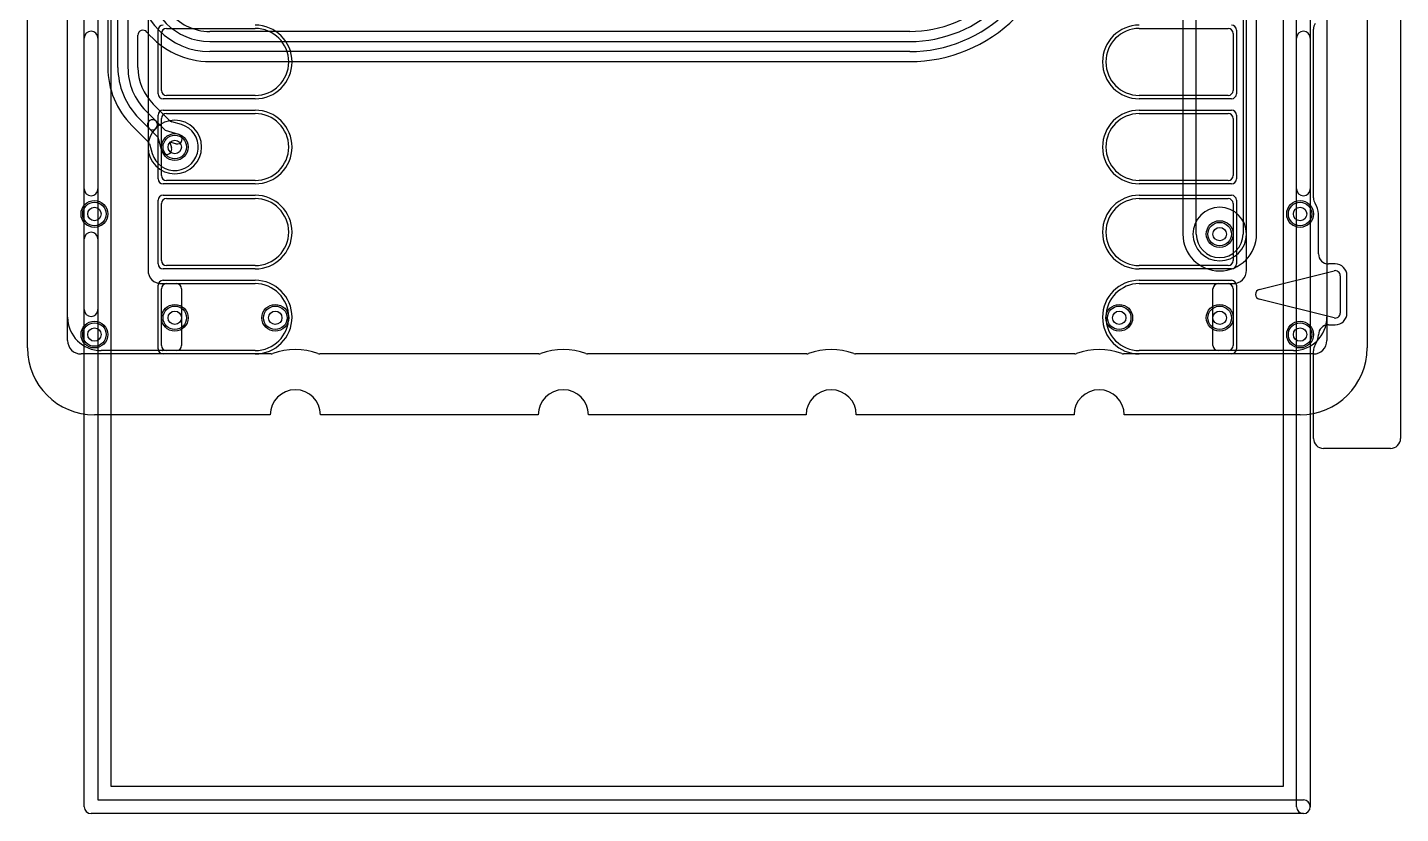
# Model space of a CAD drawing. Extents: x 0 to 20.5, y -6 to 27.
# Drawn here: x 0 to 20.5, y -5.95 to 5.79 of the extents above; entities that cross this region are included whole.
import ezdxf

# ---------------------------------------------------------------- set-up
doc = ezdxf.new("R2010")
doc.units = 0
for name, color, linetype in [('Hole', 1, 'CONTINUOUS'), ('L1', 3, 'CONTINUOUS'), ('L2', 3, 'CONTINUOUS'), ('L3', 3, 'CONTINUOUS'), ('L4', 3, 'CONTINUOUS'), ('MetalMask-A', 176, 'CONTINUOUS'), ('Outline', 7, 'CONTINUOUS'), ('PartsArea-A', 111, 'CONTINUOUS'), ('PartsSilk-A', 221, 'CONTINUOUS'), ('Resist-A', 2, 'CONTINUOUS'), ('Resist-B', 2, 'CONTINUOUS'), ('Silk-A', 140, 'CONTINUOUS')]:
    doc.layers.add(name, color=color, linetype=linetype)

msp = doc.modelspace()

# ---------------------------------------------------------------- linework, layer by layer
at = {"layer": 'Hole'}
for centre in [(2.2, 4), (1, 3), (19, 3), (17.8, 2.7), (2.2, 1.45), (3.7, 1.45), (16.3, 1.45), (17.8, 1.45), (1, 1.2), (19, 1.2)]:
    msp.add_circle(centre, 0.1, dxfattribs=at)
at = {"layer": 'L1'}
for p, q in [((0.6, 1.46), (0.6, 21.53823)), ((19.4, 21.53823), (19.4, 1.46)), ((1.8, 18.75004), (1.8, 2.16)), ((18.2, 2.16), (18.2, 18.75004)), ((2.075, 5.77), (3.4, 5.77)), ((16.6, 5.77), (17.925, 5.77)), ((2, 4.845), (2, 5.695)), ((18, 5.695), (18, 4.845)), ((3.4, 4.77), (2.075, 4.77)), ((17.925, 4.77), (16.6, 4.77)), ((2, 3.575), (2, 4.425)), ((2.075, 4.5), (3.4, 4.5)), ((16.6, 4.5), (17.925, 4.5)), ((18, 4.425), (18, 3.575)), ((3.4, 3.5), (2.075, 3.5)), ((17.925, 3.5), (16.6, 3.5)), ((2, 2.305), (2, 3.155)), ((2.075, 3.23), (3.4, 3.23)), ((16.6, 3.23), (17.925, 3.23)), ((18, 3.155), (18, 2.305)), ((3.4, 2.23), (2.075, 2.23)), ((17.925, 2.23), (16.6, 2.23)), ((2, 1.96), (2.02154, 1.96)), ((2, 1.035), (2, 1.885)), ((2.025, 1.95996), (2.22503, 1.95996)), ((2.075, 1.96), (3.4, 1.96)), ((2.3, 1.88499), (2.3, 1.03501)), ((16.6, 1.96), (17.925, 1.96)), ((17.7, 1.03501), (17.7, 1.88499)), ((17.77497, 1.95996), (17.975, 1.95996)), ((17.97846, 1.96), (18, 1.96)), ((18, 1.885), (18, 1.035)), ((2.01725, 0.96), (1.1, 0.96)), ((2.22503, 0.96004), (2.02071, 0.96004)), ((3.4, 0.96), (2.075, 0.96)), ((17.925, 0.96), (16.6, 0.96)), ((17.97929, 0.96004), (17.77497, 0.96004)), ((18.9, 0.96), (17.98275, 0.96))]:
    msp.add_line(p, q, dxfattribs=at)
for centre in [(2.2, 4), (1, 3), (19, 3), (17.8, 2.7), (2.2, 1.45), (3.7, 1.45), (16.3, 1.45), (17.8, 1.45), (1, 1.2), (19, 1.2)]:
    msp.add_circle(centre, 0.2, dxfattribs=at)
for centre, radius, start, end in [((2.075, 5.695), 0.075, 90, 180), ((3.4, 5.27), 0.5, -90, 90), ((16.6, 5.27), 0.5, 90, -90), ((17.925, 5.695), 0.075, 0, 90), ((2.075, 4.845), 0.075, 180, -90), ((17.925, 4.845), 0.075, -90, 0), ((2.075, 4.425), 0.075, 90, 180), ((3.4, 4), 0.5, -90, 90), ((16.6, 4), 0.5, 90, -90), ((17.925, 4.425), 0.075, 0, 90), ((2.075, 3.575), 0.075, 180, -90), ((17.925, 3.575), 0.075, -90, 0), ((2.075, 3.155), 0.075, 90, 180), ((3.4, 2.73), 0.5, -90, 90), ((16.6, 2.73), 0.5, 90, -90), ((17.925, 3.155), 0.075, 0, 90), ((2.075, 2.305), 0.075, 180, -90), ((17.925, 2.305), 0.075, -90, 0), ((2, 2.16), 0.2, 180, -90), ((18, 2.16), 0.2, -90, 0), ((2.075, 1.885), 0.075, 90, 180), ((2.02154, 1.88503), 0.07497, 88.67773, 90), ((2.025, 2.035), 0.07504, -91.321036, -90), ((2.22503, 1.88499), 0.07497, 0, 90), ((3.4, 1.46), 0.5, -90, 90), ((16.6, 1.46), 0.5, 90, -90), ((17.77497, 1.88499), 0.07497, 90, 180), ((17.925, 1.885), 0.075, 0, 90), ((17.975, 2.035), 0.07504, -90, -88.678964), ((17.97846, 1.88503), 0.07497, 90, 91.32227), ((1.1, 1.46), 0.5, 180, -90), ((18.9, 1.46), 0.5, -90, 0), ((2.075, 1.035), 0.075, 180, -90), ((2.22503, 1.03501), 0.07497, -90, 0), ((17.77497, 1.03501), 0.07497, 180, -90), ((17.925, 1.035), 0.075, -90, 0), ((2.01725, 1.03497), 0.07497, -90, -88.67773), ((2.02071, 0.885), 0.07504, 90, 91.321036), ((17.97929, 0.885), 0.07504, 88.678964, 90), ((17.98275, 1.03497), 0.07497, -91.32227, -90)]:
    msp.add_arc(centre, radius, start, end, dxfattribs=at)
at = {"layer": 'L2'}
for p, q in [((0.6, 1.11004), (0.6, 21.325)), ((19.4, 21.325), (19.4, 1.11004)), ((3.63641, 0.91004), (0.8, 0.91004)), ((7.63641, 0.91004), (4.36359, 0.91004)), ((11.63641, 0.91004), (8.36359, 0.91004)), ((15.63641, 0.91004), (12.36359, 0.91004)), ((19.2, 0.91004), (16.36359, 0.91004))]:
    msp.add_line(p, q, dxfattribs=at)
for centre in [(1, 3), (19, 3), (2.2, 1.45), (3.7, 1.45), (16.3, 1.45), (17.8, 1.45), (1, 1.2), (19, 1.2)]:
    msp.add_circle(centre, 0.2, dxfattribs=at)
for centre, radius, start, end in [((2.2, 4), 0.40004, 90, -90), ((2.2, 4), 0.40004, -90, 90), ((17.8, 2.7), 0.40004, 90, -90), ((17.8, 2.7), 0.40004, -90, 90), ((0.8, 1.11004), 0.2, 180, -90), ((19.2, 1.11004), 0.2, -90, 0), ((3.63641, 0.98504), 0.075, -90, -69.740808), ((4, 0), 0.975, 69.740256, 110.259744), ((4.36359, 0.98504), 0.075, -110.259192, -90), ((7.63641, 0.98504), 0.075, -90, -69.740808), ((8, 0), 0.975, 69.740256, 110.259744), ((8.36359, 0.98504), 0.075, -110.259192, -90), ((11.63641, 0.98504), 0.075, -90, -69.740808), ((12, 0), 0.975, 69.740256, 110.259744), ((12.36359, 0.98504), 0.075, -110.259192, -90), ((15.63641, 0.98504), 0.075, -90, -69.740808), ((16, 0), 0.975, 69.740256, 110.259744), ((16.36359, 0.98504), 0.075, -110.259192, -90)]:
    msp.add_arc(centre, radius, start, end, dxfattribs=at)
at = {"layer": 'L3'}
for p, q in [((0.6, 1.11004), (0.6, 21.32503)), ((19.4, 21.32503), (19.4, 1.11004)), ((3.63641, 0.91004), (0.8, 0.91004)), ((7.63641, 0.91004), (4.36359, 0.91004)), ((11.63641, 0.91004), (8.36359, 0.91004)), ((15.63641, 0.91004), (12.36359, 0.91004)), ((19.2, 0.91004), (16.36359, 0.91004))]:
    msp.add_line(p, q, dxfattribs=at)
for centre in [(1, 3), (19, 3), (2.2, 1.45), (3.7, 1.45), (16.3, 1.45), (17.8, 1.45), (1, 1.2), (19, 1.2)]:
    msp.add_circle(centre, 0.2, dxfattribs=at)
for centre, radius, start, end in [((2.2, 4), 0.40004, 90, -90), ((2.2, 4), 0.40004, -90, 90), ((17.8, 2.7), 0.40004, 90, -90), ((17.8, 2.7), 0.40004, -90, 90), ((0.8, 1.11004), 0.2, 180, -90), ((19.2, 1.11004), 0.2, -90, 0), ((3.63641, 0.98504), 0.075, -90, -69.740808), ((4, 0), 0.975, 69.740256, 110.259744), ((4.36359, 0.98504), 0.075, -110.259192, -90), ((7.63641, 0.98504), 0.075, -90, -69.740808), ((8, 0), 0.975, 69.740256, 110.259744), ((8.36359, 0.98504), 0.075, -110.259192, -90), ((11.63641, 0.98504), 0.075, -90, -69.740808), ((12, 0), 0.975, 69.740256, 110.259744), ((12.36359, 0.98504), 0.075, -110.259192, -90), ((15.63641, 0.98504), 0.075, -90, -69.740808), ((16, 0), 0.975, 69.740256, 110.259744), ((16.36359, 0.98504), 0.075, -110.259192, -90)]:
    msp.add_arc(centre, radius, start, end, dxfattribs=at)
at = {"layer": 'L4'}
for p, q in [((0.6, 1.11004), (0.6, 21.53823)), ((19.4, 21.53823), (19.4, 1.11004)), ((1.19996, 19.7), (1.19996, 5.18921)), ((1.35, 5.18921), (1.35, 19.7)), ((1.5, 19.7), (1.5, 5.18921)), ((17.24996, 7.25736), (17.24996, 2.7)), ((17.45, 2.7), (17.45, 7.25736)), ((18.15, 7.25736), (18.15, 2.7)), ((18.35004, 2.7), (18.35004, 7.25736)), ((1.65004, 5.18921), (1.65004, 5.66927)), ((13.17157, 5.72504), (2.72504, 5.72504)), ((2.72504, 5.575), (13.17157, 5.575)), ((13.17157, 5.425), (2.72504, 5.425)), ((2.72504, 5.27496), (13.17157, 5.27496)), ((1.77092, 4.53514), (1.92005, 4.386)), ((2.12095, 4.39732), (1.87702, 4.64124)), ((1.55877, 4.32299), (1.80267, 4.07908)), ((1.81399, 4.27994), (1.66485, 4.42908)), ((1.92005, 4.386), (2.05559, 4.25046)), ((2.29802, 4.33604), (2.15298, 4.37835)), ((1.94954, 4.14439), (1.81399, 4.27994)), ((2.008, 3.944), (1.94954, 4.14439)), ((2.05559, 4.25046), (2.256, 4.192)), ((1.82164, 4.04705), (1.86396, 3.90197)), ((2.214, 4.048), (2.12646, 4.07354)), ((2.12646, 4.07354), (2.152, 3.986)), ((3.63641, 0.91004), (0.8, 0.91004)), ((7.63641, 0.91004), (4.36359, 0.91004)), ((11.63641, 0.91004), (8.36359, 0.91004)), ((15.63641, 0.91004), (12.36359, 0.91004)), ((19.2, 0.91004), (16.36359, 0.91004))]:
    msp.add_line(p, q, dxfattribs=at)
for centre in [(2.2, 4), (1, 3), (19, 3), (17.8, 2.7), (2.2, 1.45), (3.7, 1.45), (16.3, 1.45), (17.8, 1.45), (1, 1.2), (19, 1.2)]:
    msp.add_circle(centre, 0.2, dxfattribs=at)
for centre, radius, start, end in [((2.72504, 6.5), 1.075, 180, -90), ((2.72504, 6.5), 0.925, 180, -90), ((13.17157, 7.5), 1.77496, -90, -44.999772), ((2.72504, 6.5), 0.77496, -142.734698, -90), ((13.17157, 7.5), 1.925, -90, -44.99979), ((13.17157, 7.5), 2.075, -90, -44.999805), ((1.72504, 5.66927), 0.075, 39.720477, 180), ((13.17157, 7.50001), 2.22505, -90, -45), ((2.72504, 6.5), 1.22504, -140.282757, -90), ((2.425, 5.18923), 1.22504, -179.999065, -134.999669), ((2.425, 5.18921), 1.075, 180, -135.000405), ((2.425, 5.18921), 0.925, 180, -135.000438), ((2.42501, 5.18922), 0.77497, -179.999261, -135.000523), ((1.86702, 4.33297), 0.075, 45, -134.99914), ((1.86702, 4.33297), 0.075, -135, 44.998079), ((2.20001, 3.99999), 0.35005, -163.738944, 73.740515), ((2.17398, 4.45035), 0.075, -135, -106.260205), ((2.235, 4.12), 0.075, -106.260205, 73.73698), ((1.74964, 4.02605), 0.075, 16.260205, 45), ((2.08, 3.965), 0.075, -163.739795, 16.26302), ((17.8, 2.7), 0.55004, 180, 0), ((17.8, 2.7), 0.35, 180, 0), ((0.8, 1.11004), 0.2, 180, -90), ((19.2, 1.11004), 0.2, -90, 0), ((3.63641, 0.98504), 0.075, -90, -69.740808), ((4, 0), 0.975, 69.740256, 110.259744), ((4.36359, 0.98504), 0.075, -110.259192, -90), ((7.63641, 0.98504), 0.075, -90, -69.740808), ((8, 0), 0.975, 69.740256, 110.259744), ((8.36359, 0.98504), 0.075, -110.259192, -90), ((11.63641, 0.98504), 0.075, -90, -69.740808), ((12, 0), 0.975, 69.740256, 110.259744), ((12.36359, 0.98504), 0.075, -110.259192, -90), ((15.63641, 0.98504), 0.075, -90, -69.740808), ((16, 0), 0.975, 69.740256, 110.259744), ((16.36359, 0.98504), 0.075, -110.259192, -90)]:
    msp.add_arc(centre, radius, start, end, dxfattribs=at)
at = {"layer": 'MetalMask-A'}
for p, q in [((2.075, 5.77), (3.4, 5.77)), ((16.6, 5.77), (17.925, 5.77)), ((2, 4.845), (2, 5.695)), ((18, 5.695), (18, 4.845)), ((3.4, 4.77), (2.075, 4.77)), ((17.925, 4.77), (16.6, 4.77)), ((2, 3.575), (2, 4.425)), ((2.075, 4.5), (3.4, 4.5)), ((16.6, 4.5), (17.925, 4.5)), ((18, 4.425), (18, 3.575)), ((3.4, 3.5), (2.075, 3.5)), ((17.925, 3.5), (16.6, 3.5)), ((2, 2.305), (2, 3.155)), ((2.075, 3.23), (3.4, 3.23)), ((16.6, 3.23), (17.925, 3.23)), ((18, 3.155), (18, 2.305)), ((3.4, 2.23), (2.075, 2.23)), ((17.925, 2.23), (16.6, 2.23)), ((2, 1.035), (2, 1.885)), ((2.075, 1.96), (3.4, 1.96)), ((16.6, 1.96), (17.925, 1.96)), ((18, 1.885), (18, 1.035)), ((3.4, 0.96), (2.075, 0.96)), ((17.925, 0.96), (16.6, 0.96))]:
    msp.add_line(p, q, dxfattribs=at)
for centre, radius, start, end in [((2.075, 5.695), 0.075, 90, 180), ((3.4, 5.27), 0.5, -90, 90), ((16.6, 5.27), 0.5, 90, -90), ((17.925, 5.695), 0.075, 0, 90), ((2.075, 4.845), 0.075, 180, -90), ((17.925, 4.845), 0.075, -90, 0), ((2.075, 4.425), 0.075, 90, 180), ((3.4, 4), 0.5, -90, 90), ((16.6, 4), 0.5, 90, -90), ((17.925, 4.425), 0.075, 0, 90), ((2.075, 3.575), 0.075, 180, -90), ((17.925, 3.575), 0.075, -90, 0), ((2.075, 3.155), 0.075, 90, 180), ((3.4, 2.73), 0.5, -90, 90), ((16.6, 2.73), 0.5, 90, -90), ((17.925, 3.155), 0.075, 0, 90), ((2.075, 2.305), 0.075, 180, -90), ((17.925, 2.305), 0.075, -90, 0), ((2.075, 1.885), 0.075, 90, 180), ((3.4, 1.46), 0.5, -90, 90), ((16.6, 1.46), 0.5, 90, -90), ((17.925, 1.885), 0.075, 0, 90), ((2.075, 1.035), 0.075, 180, -90), ((17.925, 1.035), 0.075, -90, 0)]:
    msp.add_arc(centre, radius, start, end, dxfattribs=at)
at = {"layer": 'Outline'}
for p, q in [((0, 1), (0, 22)), ((20, 22), (20, 1)), ((3.625, 0), (1, 0)), ((7.625, 0), (4.375, 0)), ((11.625, 0), (8.375, 0)), ((15.625, 0), (12.375, 0)), ((19, 0), (16.375, 0))]:
    msp.add_line(p, q, dxfattribs=at)
for centre, radius, start, end in [((1, 1), 1, 180, -90), ((19, 1), 1, -90, 0), ((4, 0), 0.375, 0, 180), ((8, 0), 0.375, 0, 180), ((12, 0), 0.375, 0, 180), ((16, 0), 0.375, 0, 180)]:
    msp.add_arc(centre, radius, start, end, dxfattribs=at)
at = {"layer": 'PartsArea-A'}
for p, q in [((1.25, -5.55), (1.25, 18.95)), ((18.75, 18.95), (18.75, -5.55)), ((18.75, -5.55), (1.25, -5.55))]:
    msp.add_line(p, q, dxfattribs=at)
at = {"layer": 'PartsSilk-A'}
for p, q in [((20.5, 21.35), (20.5, -0.35)), ((0.8484, -5.85), (0.8484, 19.25)), ((1.0516, 19.1484), (1.0516, -5.7484)), ((18.9484, -5.85), (18.9484, 19.1484)), ((19.1516, 19.25), (19.1516, -5.85)), ((19.2, 3.24109), (19.2, 5.75891)), ((19.275, 2.40393), (19.275, 3)), ((18.39104, 1.87276), (19.50681, 2.1517)), ((19.52498, 2.25393), (19.425, 2.25393)), ((19.6, 2.07894), (19.6, 1.52106)), ((19.70003, 1.52107), (19.70002, 2.07895)), ((19.50681, 1.4483), (18.39104, 1.72724)), ((19.42498, 1.34605), (19.52501, 1.34605)), ((19.2, -0.35), (19.2, 0.95891)), ((20.35, -0.5), (19.35, -0.5)), ((1.0516, -5.7484), (19.05, -5.7484)), ((19.05, -5.9516), (0.95, -5.9516))]:
    msp.add_line(p, q, dxfattribs=at)
for centre, radius, start, end in [((19.35, 5.75891), 0.15, 145.440132, 180), ((19.35, 3.24109), 0.15, 180, -145.440132), ((19, 3), 0.275, 0, 34.560351), ((19.425, 2.40393), 0.15, 180, -90), ((19.525, 2.07894), 0.075, 0, 104.036243), ((19.52498, 2.40393), 0.15, -90, -89.992361), ((19.52502, 2.07893), 0.175, 0.006548, 90.006548), ((18.40923, 1.8), 0.075, 104.036243, -104.036148), ((19.525, 1.52106), 0.075, -104.036243, 0), ((19.52503, 1.52105), 0.175, -90.006548, 0.006548), ((19.42498, 1.19605), 0.15, 90, 179.469039), ((19.35, 0.95891), 0.15, 145.440132, 180), ((19, 1.2), 0.275, -34.560351, -0.533376), ((19.35, -0.35), 0.15, 180, -90), ((20.35, -0.35), 0.15, -90, 0), ((0.95, -5.85), 0.1016, 180, -90), ((19.05, -5.85), 0.1016, 180, 0), ((19.05, -5.85), 0.1016, -90, 90)]:
    msp.add_arc(centre, radius, start, end, dxfattribs=at)
at = {"layer": 'Resist-A'}
for p, q in [((1.95, 4.795), (1.95, 5.745)), ((18.05, 5.745), (18.05, 4.795)), ((3.4, 4.72), (2.025, 4.72)), ((17.975, 4.72), (16.6, 4.72)), ((2.025, 4.55), (3.4, 4.55)), ((16.6, 4.55), (17.975, 4.55)), ((1.95, 3.525), (1.95, 4.475)), ((18.05, 4.475), (18.05, 3.525)), ((3.4, 3.45), (2.025, 3.45)), ((2.025, 3.28), (3.4, 3.28)), ((17.975, 3.45), (16.6, 3.45)), ((16.6, 3.28), (17.975, 3.28)), ((1.95, 2.255), (1.95, 3.205)), ((18.05, 3.205), (18.05, 2.255)), ((3.4, 2.18), (2.025, 2.18)), ((17.975, 2.18), (16.6, 2.18)), ((1.95, 0.985), (1.95, 1.935)), ((2.025, 2.01), (3.4, 2.01)), ((16.6, 2.01), (17.975, 2.01)), ((18.05, 1.935), (18.05, 0.985)), ((3.4, 0.91), (2.025, 0.91)), ((17.975, 0.91), (16.6, 0.91))]:
    msp.add_line(p, q, dxfattribs=at)
for centre in [(2.2, 4), (1, 3), (19, 3), (17.8, 2.7), (2.2, 1.45), (3.7, 1.45), (16.3, 1.45), (17.8, 1.45), (1, 1.2), (19, 1.2)]:
    msp.add_circle(centre, 0.175, dxfattribs=at)
for centre, radius, start, end in [((2.025, 5.745), 0.075, 90, 180), ((3.4, 5.27), 0.55, -90, 90), ((16.6, 5.27), 0.55, 90, -90), ((17.975, 5.745), 0.075, 0, 90), ((2.025, 4.795), 0.075, 180, -90), ((17.975, 4.795), 0.075, -90, 0), ((2.025, 4.475), 0.075, 90, 180), ((3.4, 4), 0.55, -90, 90), ((16.6, 4), 0.55, 90, -90), ((17.975, 4.475), 0.075, 0, 90), ((2.025, 3.525), 0.075, 180, -90), ((17.975, 3.525), 0.075, -90, 0), ((2.025, 3.205), 0.075, 90, 180), ((3.4, 2.73), 0.55, -90, 90), ((16.6, 2.73), 0.55, 90, -90), ((17.975, 3.205), 0.075, 0, 90), ((2.025, 2.255), 0.075, 180, -90), ((17.975, 2.255), 0.075, -90, 0), ((2.025, 1.935), 0.075, 90, 180), ((3.4, 1.46), 0.55, -90, 90), ((16.6, 1.46), 0.55, 90, -90), ((17.975, 1.935), 0.075, 0, 90), ((2.025, 0.985), 0.075, 180, -90), ((17.975, 0.985), 0.075, -90, 0)]:
    msp.add_arc(centre, radius, start, end, dxfattribs=at)
at = {"layer": 'Resist-B'}
for centre in [(2.2, 4), (1, 3), (19, 3), (17.8, 2.7), (2.2, 1.45), (3.7, 1.45), (16.3, 1.45), (17.8, 1.45), (1, 1.2), (19, 1.2)]:
    msp.add_circle(centre, 0.175, dxfattribs=at)
at = {"layer": 'Silk-A'}
for p, q in [((20.5, 21.35), (20.5, -0.35)), ((19.2, 3.24109), (19.2, 5.75891)), ((0.8484, 3.37327), (0.8484, 5.62673)), ((1.0516, 5.62673), (1.0516, 3.37327)), ((18.9484, 3.37327), (18.9484, 5.62673)), ((19.1516, 5.62673), (19.1516, 3.37327)), ((19.275, 2.40393), (19.275, 3)), ((0.8484, 1.57327), (0.8484, 2.62673)), ((1.0516, 2.62673), (1.0516, 1.57327)), ((18.39104, 1.87276), (19.50681, 2.1517)), ((19.52498, 2.25393), (19.425, 2.25393)), ((19.6, 2.07894), (19.6, 1.52106)), ((19.70003, 1.52107), (19.70002, 2.07895)), ((19.50681, 1.4483), (18.39104, 1.72724)), ((19.42498, 1.34605), (19.52501, 1.34605)), ((19.2, -0.35), (19.2, 0.95891)), ((20.35, -0.5), (19.35, -0.5))]:
    msp.add_line(p, q, dxfattribs=at)
for centre, radius, start, end in [((19.35, 5.75891), 0.15, 145.440132, 180), ((0.95, 5.62673), 0.1016, 0, 180), ((19.05, 5.62673), 0.1016, 0, 180), ((0.95, 3.37327), 0.1016, 180, 0), ((19.05, 3.37327), 0.1016, 180, 0), ((19.35, 3.24109), 0.15, 180, -145.440132), ((19, 3), 0.275, 0, 34.560351), ((0.95, 2.62673), 0.1016, 0, 180), ((19.425, 2.40393), 0.15, 180, -90), ((19.525, 2.07894), 0.075, 0, 104.036243), ((19.52498, 2.40393), 0.15, -90, -89.992361), ((19.52502, 2.07893), 0.175, 0.006548, 90.006548), ((18.40923, 1.8), 0.075, 104.036243, -104.036148), ((0.95, 1.57327), 0.1016, 180, 0), ((19.525, 1.52106), 0.075, -104.036243, 0), ((19.52503, 1.52105), 0.175, -90.006548, 0.006548), ((19.42498, 1.19605), 0.15, 90, 179.469039), ((19.35, 0.95891), 0.15, 145.440132, 180), ((19, 1.2), 0.275, -34.560351, -0.533376), ((19.35, -0.35), 0.15, 180, -90), ((20.35, -0.35), 0.15, -90, 0)]:
    msp.add_arc(centre, radius, start, end, dxfattribs=at)

doc.saveas('drawing.dxf')
